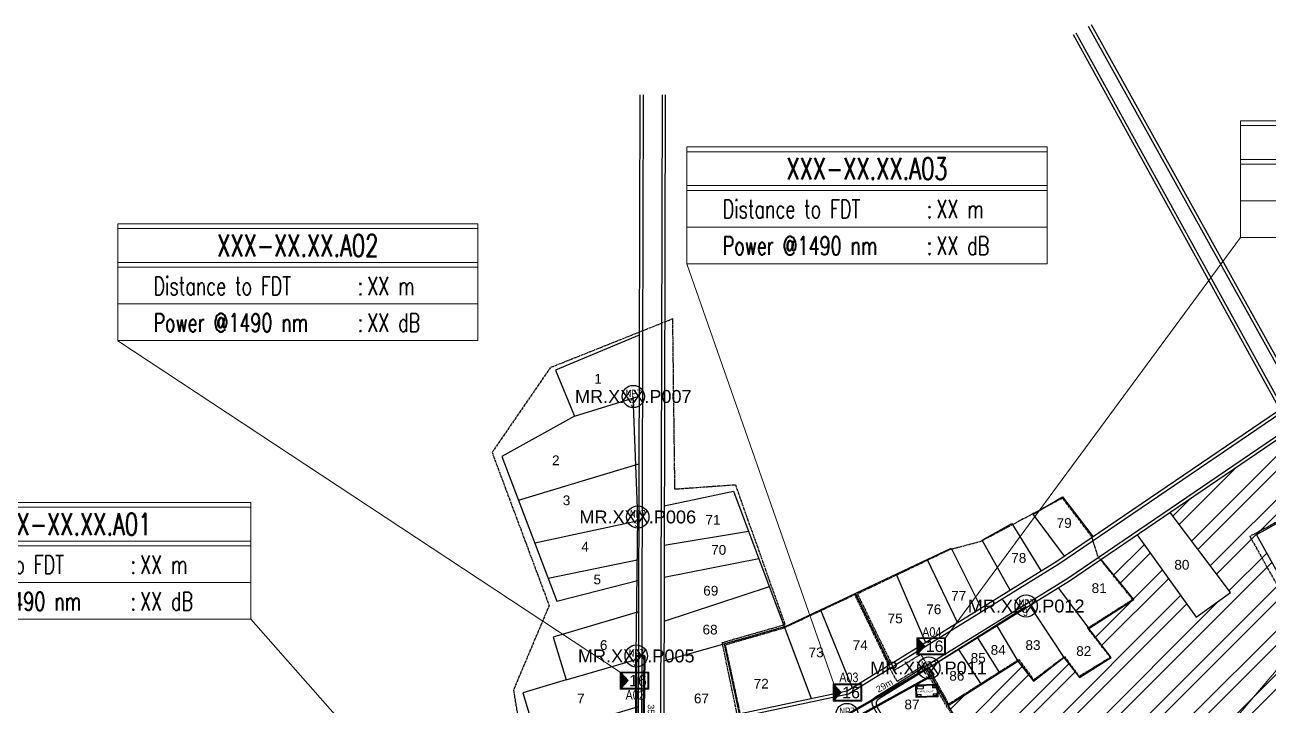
# Model space of a CAD drawing. Header units: metres. Extents: x 3071 to 12757, y 289 to 1488.
# Drawn here: x 3292.4 to 3676.6, y 909.6 to 1120.1 of the extents above; entities that cross this region are included whole.
import ezdxf
from ezdxf.enums import TextEntityAlignment as Align

# ---------------------------------------------------------------- set-up
doc = ezdxf.new("R2010")
doc.units = ezdxf.units.M
doc.linetypes.add('PHANTOM2', pattern=[1.25, 0.625, -0.125, 0.125, -0.125, 0.125, -0.125])
for name, color, linetype in [('Base Map', 251, 'Continuous'), ('Home Number', 6, 'Continuous'), ('LABEL CABLE', 200, 'Continuous'), ('NEW POLE 7M 2.5INCH', 200, 'Continuous'), ('NEW POLE 7m(3 inches)', 4, 'Continuous')]:
    doc.layers.add(name, color=color, linetype=linetype)
for name, color, linetype, lineweight in [('FAT', 30, 'Continuous', 18), ('FAT AREA', 134, 'PHANTOM2', 25), ('FAT_Info', 5, 'Continuous', 9), ('FO 36 CORE', 6, 'Continuous', 50), ('SLING WIRE', 4, 'Continuous', 30), ('SPAN KU', 161, 'Continuous', 5)]:
    doc.layers.add(name, color=color, linetype=linetype, lineweight=lineweight)
doc.styles.add('Mark', font='arial.ttf', dxfattribs={"width": 0.8, "height": 2.5})
doc.styles.add('PDF Arial', font='arial.ttf')
doc.styles.add('ROMANS', font='romans.shx', dxfattribs={"width": 1.2})
doc.styles.get("Standard").update_dxf_attribs({"font": 'arial.ttf'})
doc.styles.add('Title Block 3', font='dgn003.shx')
doc.styles.add('Title Block v21 - Default$0$Standard', font='arial.ttf')
doc.styles.add('Title Block v21 - Default$0$Styledgn001', font='dgn001.shx')
doc.dimstyles.new('emr standard', dxfattribs={"dimtxt": 2, "dimasz": 0, "dimexe": 1.25, "dimexo": 0.0625, "dimtad": 1, "dimdec": 0, "dimtxsty": 'PDF Arial', "dimblk": 'ARCHTICK', "dimcen": 0, "dimse1": 1, "dimse2": 1, "dimsd1": 1, "dimsd2": 1, "dimclrt": 256, "dimadec": 0, "dimazin": 0, "dimtfac": 1, "dimtdec": 0, "dimtmove": 2, "dimatfit": 3, "dimfxl": 1, "dimfxlon": 1, "dimtzin": 0, "dimarcsym": 0})

# ---------------------------------------------------------------- blocks, each defined once
blk = doc.blocks.new('FAT Info')
at = {"layer": 'FAT_Info'}
for p, q in [((0, 12.93), (0, -0.2)), ((40.44, 12.93), (40.44, -0.2)), ((0, 8.58), (40.44, 8.58)), ((0, 8.04), (40.44, 8.04)), ((0, 3.92), (40.44, 3.92)), ((0, -0.2), (40.44, -0.2))]:
    blk.add_line(p, q, dxfattribs=at)
for points in [[(0, 12.93), (40.44, 12.93)], [(0, 12.39), (40.44, 12.39)]]:
    blk.add_lwpolyline(points, dxfattribs=at)
at = {"layer": 'FAT_Info', "style": 'ROMANS', "width": 0.7}
for s, height, p in [(':', 2.06, (26.93, 4.91)), ('Power @1490 nm', 2.0607, (4.01, 0.79)), (':', 2.06, (26.93, 0.79))]:
    blk.add_text(s, height=height, dxfattribs=at).set_placement(p)
blk.add_attdef('FAT_SEQUENCE', text='', height=2.47, dxfattribs=at).set_placement((20.22, 10.48), align=Align.MIDDLE_CENTER)
blk.add_attdef('DISTANCE_TO', (4.01, 4.91), '', height=2.06, dxfattribs=at)
for tag, p in [('DISTANCE_TO_OLT', (28.02, 5.94)), ('LOSS_@1490NM', (28.02, 1.82))]:
    blk.add_attdef(tag, text='', height=2.06, dxfattribs=at).set_placement(p, align=Align.MIDDLE_LEFT)
blk = doc.blocks.new('*U30')
at = {"color": 0, "linetype": 'ByBlock', "lineweight": -2}
blk.add_circle((0, 0), 2.24, dxfattribs=at)
at = {"color": 0, "linetype": 'ByBlock', "lineweight": -2, "style": 'Title Block 3', "width": 0.799091}
for s, p in [('NP7', (0, 0.62)), ("3'", (0, -1.27))]:
    blk.add_text(s, height=1.488, dxfattribs=at).set_placement(p, align=Align.MIDDLE_CENTER)
blk = doc.blocks.new('FAT')
h = blk.add_hatch(color=2)
h.dxf.hatch_style = 1
h.paths.add_polyline_path([(-4.25, 2), (-4.25, -2), (-2.4, 0)])
for points in [[(-4.5, 2.25), (3, 2.25), (3, -2.25), (-4.5, -2.25)], [(-4.25, 2), (2.75, 2), (2.75, -2), (-4.25, -2)]]:
    blk.add_lwpolyline(points, close=True)
at = {"color": 2}
blk.add_lwpolyline([(-4.25, 2), (-4.25, -2), (-2.4, 0)], close=True, dxfattribs=at)
at = {"color": 7}
blk.add_attdef('FAT', text='', height=3, dxfattribs=at).set_placement((0.18, 0), align=Align.MIDDLE_CENTER)
blk = doc.blocks.new('*D101')
at = {"layer": 'Defpoints', "color": 0, "transparency": 16777216}
for p in [(3481.21, 925.06), (3484.08, 925.07), (3481.32, 889.77)]:
    blk.add_point(p, dxfattribs=at)
at = {"layer": 'SPAN KU', "transparency": 16777216, "insert": (3485.78, 907.43), "char_height": 2, "attachment_point": 5, "rotation": 270.1755, "style": 'PDF Arial'}
blk.add_mtext('35m', dxfattribs=at)
blk = doc.blocks.new('_ArchTick')
at = {"color": 0, "linetype": 'ByBlock', "const_width": 0.15}
blk.add_lwpolyline([(-0.5, -0.5), (0.5, 0.5)], dxfattribs=at)
blk = doc.blocks.new('*D105')
at = {"layer": 'Defpoints', "color": 0, "transparency": 16777216}
for p in [(3571.27, 921.67), (3571.45, 921.34), (3546.27, 906.91)]:
    blk.add_point(p, dxfattribs=at)
at = {"layer": 'SPAN KU', "transparency": 16777216, "insert": (3557.85, 915.88), "char_height": 2, "attachment_point": 5, "rotation": 29.8125, "style": 'PDF Arial'}
blk.add_mtext('29m', dxfattribs=at)
blk = doc.blocks.new('LABLE CABLE')
at = {"layer": 'LABEL CABLE', "ltscale": 0.15}
for p, q in [((181.48, -74.63), (181.48, -70.78)), ((181.48, -70.78), (188.24, -70.78)), ((181.68, -74.43), (181.68, -70.98)), ((181.68, -70.98), (188.04, -70.98)), ((181.86, -71.14), (181.86, -71.99)), ((181.86, -71.14), (183.79, -71.14)), ((181.86, -71.99), (183.79, -71.99)), ((183.79, -71.14), (183.79, -71.99)), ((186.64, -71.08), (186.64, -71.78)), ((186.64, -71.08), (187.94, -71.08)), ((186.64, -71.78), (187.94, -71.78)), ((186.74, -71.18), (186.74, -71.68)), ((186.74, -71.18), (187.84, -71.18)), ((186.74, -71.68), (187.84, -71.68)), ((187.84, -71.18), (187.84, -71.68)), ((187.94, -71.08), (187.94, -71.78)), ((188.04, -70.98), (188.04, -74.43)), ((188.24, -70.78), (188.24, -74.63)), ((188.24, -74.63), (181.48, -74.63)), ((188.04, -74.43), (181.68, -74.43)), ((181.86, -73.73), (181.86, -74.23)), ((181.86, -73.73), (182.96, -73.73)), ((181.86, -74.23), (182.96, -74.23)), ((182.96, -73.73), (182.96, -74.23)), ((186.74, -73.73), (186.74, -74.23)), ((186.74, -73.73), (187.84, -73.73)), ((186.74, -74.23), (187.84, -74.23)), ((187.84, -73.73), (187.84, -74.23))]:
    blk.add_line(p, q, dxfattribs=at)
at = {"layer": 'LABEL CABLE', "attachment_point": 7, "line_spacing_factor": 0.6, "style": 'Title Block v21 - Default$0$Styledgn001'}
for s, insert, char_height in [('\\pxsm1.5;{\\W1.06772;LABEL CABLE}', (182.21, -73.16), 0.5), ('\\pxsm1.5;{\\W1.06772;MYREPUBLIC}', (186.81, -71.51), 0.1)]:
    blk.add_mtext(s, dxfattribs=dict(at, insert=insert, char_height=char_height))

msp = doc.modelspace()

# ---------------------------------------------------------------- hatches: boundary and pattern name
at = {"layer": 'Base Map'}
h = msp.add_hatch(dxfattribs=at)
h.set_pattern_fill('ANSI32', color=256)
h.set_pattern_definition([(45, (3541.867, 755.477), (-6.7352, 6.7352), []), (45, (3546.357, 755.477), (-6.7352, 6.7352), [])])
h.paths.add_polyline_path([(3619.17, 711.34), (3629.95, 717.17), (3620.06, 736.23), (3613.13, 750.35), (3605.11, 746.02), (3618.6, 723.1), (3598.6, 713.02), (3590.58, 726.64), (3576.01, 718.57), (3568.44, 731.44), (3562.6, 728), (3573.57, 707.03), (3550.24, 694.83), (3542.97, 691.02), (3539.75, 697.19), (3521.61, 690.63), (3526.31, 682.64), (3514.91, 678.03), (3512.77, 682.81), (3497.36, 678.33), (3500.2, 668.55), (3505.68, 638.64), (3506.53, 635.49), (3518.71, 638.87), (3554.51, 655.11), (3553.16, 658.1), (3564.09, 663.06), (3591.72, 679.49), (3625.5, 697.18)])
h.paths.add_polyline_path([(3767.95, 800.2), (3760.97, 813.44), (3779.31, 823.1), (3773.86, 833.54), (3753.84, 821.05), (3730.43, 856.3), (3662.38, 817.83), (3649.56, 842), (3656.41, 846.52), (3653.81, 851.28), (3654.44, 851.57), (3643.36, 874.75), (3677.19, 890.93), (3689.4, 867.67), (3700.71, 872.88), (3688.62, 894.39), (3697.62, 899.19), (3710.97, 878.24), (3717.44, 882.06), (3712.47, 890.49), (3707.83, 899.01), (3731.63, 912.13), (3724.21, 924.82), (3701.21, 911.37), (3672.71, 962.54), (3694.94, 974.92), (3683.87, 993.86, 0.434563), (3682.44, 994.18), (3646.02, 969.38), (3664.66, 944.62), (3654.08, 937.02), (3635.83, 962.44), (3624.77, 954.91), (3634.88, 942.54), (3620.91, 933.5), (3627.89, 924.57), (3618.03, 918.37), (3613.26, 924.55), (3603.85, 917.28), (3599.05, 923.49), (3577.54, 909.72), (3603.07, 865.95), (3613.53, 872.05), (3622.07, 857.4), (3611.62, 851.31), (3634.97, 811.29), (3643.01, 815.98), (3649.1, 805.54), (3672.93, 744.88), (3652.54, 733.86), (3660.2, 719.68), (3690.58, 735.24), (3703.61, 714.9), (3713.1, 720.98), (3692.94, 754.34), (3702.03, 759.83), (3698.76, 765.24), (3727.75, 780.39), (3750.47, 744.91), (3776.39, 761.52), (3766.15, 781.79), (3774.99, 786.87)])
h.paths.add_polyline_path([(3539.62, 872.17), (3537.16, 877.93), (3517.39, 870.28), (3520, 863.53), (3527.81, 843.33), (3530.59, 844.4), (3534.85, 833.39), (3522.7, 826.86), (3528.29, 816.47), (3536.73, 821.01), (3540.58, 813.84), (3563.4, 826.06)])
h.paths.add_polyline_path([(3587, 798.33), (3574.6, 789.34), (3580.05, 780.01), (3571.23, 774.85), (3573.67, 770.69), (3563.11, 766.43), (3557.44, 773.45), (3528.38, 754.92), (3523.17, 753.09), (3528.54, 739.27), (3578.11, 770.87), (3595.3, 782.42)])
h.paths.add_polyline_path([(3472.89, 656.87), (3452.04, 656.69), (3450.36, 698.71), (3388.96, 657.24), (3392, 652.74), (3375.64, 641.69), (3367.86, 652.44), (3344.9, 635.81, 0.340639), (3344.21, 633.47), (3344.98, 631.48), (3354.82, 636.13), (3359.17, 626.93), (3348.36, 622.75), (3350.81, 616.41), (3368.62, 624.96), (3391.69, 574.96), (3403.78, 578.47), (3402.56, 582.68), (3420.91, 591.34), (3424.17, 580.81), (3431.13, 584.16), (3438.13, 565.41), (3444.32, 567.72), (3437.47, 586.08), (3440.9, 587.05), (3438.86, 598.99), (3436.13, 614.99), (3441.99, 615.99), (3440.63, 627.19), (3470.32, 632.85)])

# ---------------------------------------------------------------- linework, layer by layer
for points in [[(3685.33, 1003.65), (3620.88, 1119.6)], [(3685.65, 1005.08), (3621.76, 1120.09)], [(3482.16, 1024.19), (3456.23, 1013.39), (3462.18, 999.12), (3439.7, 986.68), (3456.7, 942.03), (3481.97, 948.51)], [(3462.18, 999.12), (3482.11, 1005.35)], [(3444.84, 973.18), (3482.06, 984.47)], [(3489.86, 971.44), (3511.23, 975.95), (3535.25, 911.92)], [(3613.46, 955.92), (3603.79, 968.83), (3612.87, 974.25), (3622.25, 961.9)], [(3694.94, 974.92), (3672.71, 962.54), (3701.21, 911.37), (3724.21, 924.82)], [(3635.83, 962.44), (3654.08, 937.02), (3664.66, 944.62), (3646.02, 969.38)], [(3449.86, 959.99), (3482.01, 966.88)], [(3596.64, 945.37), (3588, 960.84), (3597.17, 965.96), (3606.23, 951.31)], [(3515.87, 963.57), (3489.83, 959.23)], [(3526.96, 934.02), (3578.47, 958.35), (3587.74, 939.87)], [(3454, 949.14), (3481.98, 954.84)], [(3519.06, 955.07), (3489.81, 949.34)], [(3571.04, 954.84), (3580.39, 935.33)], [(3577.54, 909.72), (3599.05, 923.49), (3603.85, 917.28), (3613.26, 924.55), (3618.03, 918.37), (3627.89, 924.57), (3620.91, 933.5), (3634.88, 942.54), (3624.77, 954.91)], [(3561.44, 950.3), (3570.5, 929.21)], [(3522.3, 946.43), (3489.77, 935.68)], [(3611.53, 946.11), (3620.91, 933.5)], [(3548.95, 944.41), (3559.49, 922.41)], [(3481.94, 938.74), (3455.61, 930.84), (3459.55, 917.68), (3446.19, 913.68), (3450.3, 899.98), (3481.87, 909.47)], [(3538.14, 939.3), (3547.83, 915.2)], [(3602.64, 940.62), (3613.26, 924.55)], [(3526.96, 934.02), (3489.74, 923.43)], [(3592.52, 934.37), (3599.05, 923.49)], [(3586.53, 930.66), (3593.42, 919.89)], [(3508.35, 928.73), (3512.96, 907.15)], [(3580.74, 927.09), (3587.7, 916.22)], [(3459.55, 917.68), (3481.9, 924.18)], [(3570.94, 921.02), (3603.07, 865.95), (3585.67, 855.79)]]:
    msp.add_lwpolyline(points, dxfattribs=at)
for points in [[(3489.19, 1098.43), (3488.69, 903.42, 0.478086), (3491.11, 901.46), (3546.73, 913.35), (3611.65, 953.48), (3680.53, 1000.38, 0.386834), (3680.85, 1001.69), (3617.06, 1117.5)], [(3490.19, 1098.43), (3489.69, 904.66, 0.478086), (3492.11, 902.7), (3546.36, 914.29), (3611.11, 954.32), (3679.22, 1000.7, 0.386834), (3679.53, 1002.01), (3616.19, 1117.02)], [(3483.34, 1098.45), (3482.74, 858.69), (3480.41, 765.63), (3479.75, 753.38, -0.235841), (3478.87, 751.83), (3429.81, 718.96, -0.410928), (3427.05, 719.49), (3405.45, 750.94), (3392.89, 768.58), (3368.15, 800.27), (3332.71, 846.95), (3285.12, 910.17)], [(3482.34, 1098.45), (3481.74, 858.7), (3479.41, 765.67), (3478.78, 753.94, -0.235841), (3477.9, 752.38), (3430.07, 720.34, -0.410928), (3427.31, 720.87), (3406.27, 751.52), (3393.69, 769.17), (3368.94, 800.88), (3333.51, 847.55), (3285.92, 910.77)]]:
    msp.add_lwpolyline(points, format="xyb", dxfattribs=at)
for points in [[(3744.75, 890.88), (3766.26, 850.26), (3803.14, 779.63, -0.388509), (3802.44, 777.02), (3685.72, 702.25), (3674.13, 696, -0.413977), (3671.42, 696.81), (3611.39, 807.92), (3554.29, 909.65, -0.401912), (3554.98, 912.33), (3614.48, 949.12), (3682.77, 995.61, -0.434563), (3684.19, 995.29), (3740.33, 899.23), (3741.84, 896.38, -0.400992), (3741.46, 895.05), (3706.47, 874.43), (3655.2, 850.82), (3657.1, 847.34), (3709.74, 871.38), (3743.35, 891.27, -0.42819)], [(3744.35, 889.49), (3765.37, 849.8), (3801.83, 779.97, -0.388509), (3801.13, 777.36), (3685.21, 703.11), (3674.54, 697.36, -0.413977), (3671.83, 698.17), (3612.27, 808.4), (3555.63, 909.31, -0.401912), (3556.32, 911.99), (3615.03, 948.28), (3682.44, 994.18, -0.434563), (3683.87, 993.86), (3739.45, 898.74), (3740.51, 896.75, -0.400992), (3740.13, 895.42), (3706.01, 875.32), (3653.81, 851.28), (3656.66, 846.04), (3710.21, 870.49), (3742.96, 889.88, -0.42819)]]:
    msp.add_lwpolyline(points, format="xyb", close=True, dxfattribs=at)
at = {"layer": 'FAT AREA'}
for points in [[(3452.7, 856.83), (3483.13, 864.16), (3483.29, 872.74), (3489.87, 872.98), (3513.51, 880.03), (3504.76, 903.6), (3512.67, 905.53), (3507.78, 929.2), (3527.2, 934.79), (3511.91, 977.88), (3493.15, 976.56), (3492.49, 1029.24), (3454.64, 1014.11), (3436.7, 987.96), (3454.32, 940.65), (3443.29, 914.5)], [(3670.65, 961.99), (3716.96, 879.63), (3723.57, 883.23), (3738.4, 860.54), (3731.08, 856.15), (3739.68, 843.15), (3794.7, 874.45), (3775.44, 915.24), (3741.04, 954.21), (3733.73, 965.66), (3715.22, 957), (3702.77, 979.1)], [(3549.49, 944.24), (3560.94, 920.69), (3569.1, 925.58), (3577.65, 910.2), (3599.32, 923.95), (3603.92, 917.69), (3613.43, 924.89), (3617.91, 918.75), (3627.63, 924.68), (3620.55, 933.63), (3634.49, 942.53), (3623.75, 955.86), (3621.83, 962.03), (3612.83, 973.85), (3587.45, 960.36), (3577.84, 957.84)], [(3557.94, 837.18), (3581.21, 850.58), (3584.29, 855.3), (3602.74, 866.02), (3569.78, 921.99), (3561.79, 917.19), (3559.76, 920.83), (3559.05, 922.52), (3548.73, 943.98), (3526.68, 933.61), (3508.69, 928.41), (3514.49, 901.48), (3507.22, 900.1), (3517.58, 870.87), (3537.17, 878.48), (3540.05, 872)]]:
    msp.add_lwpolyline(points, close=True, dxfattribs=at)
at = {"layer": 'FAT_Info'}
for points in [[(3576.67, 930.7), (3667.74, 1054.35)], [(3542.33, 916.12), (3496.87, 1046.27)], [(3476.24, 920.1), (3321.13, 1022.49)], [(3596.38, 823.64), (3750.8, 1005.19)], [(3474.68, 808.68), (3362.22, 936.38)]]:
    msp.add_lwpolyline(points, dxfattribs=at)
at = {"layer": 'FO 36 CORE'}
for points in [[(3481.32, 889.77), (3481.21, 925.06), (3483.75, 925.06), (3483.33, 889.62)], [(3546.27, 906.91), (3571.45, 921.34), (3573.07, 919.32), (3547.07, 904.93)]]:
    msp.add_lwpolyline(points, dxfattribs=at)
at = {"layer": 'SLING WIRE'}
for points in [[(3481.21, 925.06), (3481.68, 968.02), (3480.3, 1005.25)], [(3571.45, 921.34), (3601.61, 940.48)]]:
    msp.add_lwpolyline(points, dxfattribs=at)

# ---------------------------------------------------------------- block references
at = {"layer": 'FAT'}
ref = msp.add_blockref('FAT', (3573.14, 928.05), dxfattribs=dict(at, xscale=1.178462982756303, yscale=1.178462982756303, zscale=1.178462982756303))
ref.add_attrib('FAT', '16', dxfattribs={"layer": '0', "color": 7, "height": 3.535, "style": 'Title Block v21 - Default$0$Standard'}).set_placement((3573.34, 928.05), align=Align.MIDDLE_CENTER)
ref = msp.add_blockref('FAT', (3481.54, 917.45), dxfattribs=dict(at, xscale=1.178462982756303, yscale=1.178462982756303, zscale=1.178462982756303))
ref.add_attrib('FAT', '16', dxfattribs={"layer": '0', "color": 7, "height": 3.535, "style": 'Title Block v21 - Default$0$Standard'}).set_placement((3481.75, 917.45), align=Align.MIDDLE_CENTER)
ref = msp.add_blockref('FAT', (3547.33, 913.76), dxfattribs=dict(at, xscale=1.178462982756303, yscale=1.178462982756303, zscale=1.178462982756303))
ref.add_attrib('FAT', '16', dxfattribs={"layer": '0', "color": 7, "height": 3.535, "style": 'Title Block v21 - Default$0$Standard'}).set_placement((3547.54, 913.76), align=Align.MIDDLE_CENTER)
at = {"layer": 'FAT_Info', "lineweight": 0, "transparency": 33554687, "xscale": 2.749715971976171, "yscale": 2.749715971976171, "zscale": 2.749715971976171}
for p, values in [((3667.74, 1054.91), {'FAT_SEQUENCE': 'XXX-XX.XX.A04', 'DISTANCE_TO_OLT': 'XX m', 'LOSS_@1490NM': 'XX dB', 'DISTANCE_TO': 'Distance to FDT'}), ((3496.87, 1046.83), {'FAT_SEQUENCE': 'XXX-XX.XX.A03', 'DISTANCE_TO_OLT': 'XX m', 'LOSS_@1490NM': 'XX dB', 'DISTANCE_TO': 'Distance to FDT'}), ((3321.13, 1023.06), {'FAT_SEQUENCE': 'XXX-XX.XX.A02', 'DISTANCE_TO_OLT': 'XX m', 'LOSS_@1490NM': 'XX dB', 'DISTANCE_TO': 'Distance to FDT'}), ((3251.02, 936.94), {'FAT_SEQUENCE': 'XXX-XX.XX.A01', 'DISTANCE_TO_OLT': 'XX m', 'LOSS_@1490NM': 'XX dB', 'DISTANCE_TO': 'Distance to FDT'})]:
    msp.add_blockref('FAT Info', p, dxfattribs=at).add_auto_attribs(values)
at = {"layer": 'LABEL CABLE', "rotation": 1.593821964971777}
msp.add_blockref('LABLE CABLE', (3384.13, 981.82), dxfattribs=at)
at = {"layer": 'NEW POLE 7M 2.5INCH', "xscale": 1.534809281386526, "yscale": 1.534809281386526, "zscale": 1.534809281386526}
for p in [(3480.3, 1005.25), (3601.61, 940.48)]:
    msp.add_blockref('*U30', p, dxfattribs=at)
at = {"layer": 'NEW POLE 7m(3 inches)', "xscale": 1.534809281386526, "yscale": 1.534809281386526, "zscale": 1.534809281386526}
for p in [(3481.68, 968.02), (3481.21, 925.06), (3571.56, 921.34), (3546.3, 906.98)]:
    msp.add_blockref('*U30', p, dxfattribs=at)

# ---------------------------------------------------------------- texts
at = {"layer": 'FAT', "style": 'Mark', "width": 0.8}
for s, p in [('A04', (3572.46, 932.46)), ('A03', (3546.85, 918.44)), ('A02', (3480.86, 913.01))]:
    msp.add_text(s, height=2.963, dxfattribs=at).set_placement(p, align=Align.MIDDLE_CENTER)
at = {"layer": 'Home Number'}
for s, p in [('1', (3469.41, 1010.73)), ('2', (3456.38, 985.51)), ('3', (3459.69, 973.16)), ('71', (3504.9, 967.14)), ('79', (3613.34, 966.14)), ('4', (3465.42, 958.84)), ('70', (3506.67, 957.84)), ('78', (3599.32, 955.35)), ('80', (3649.68, 953.24)), ('5', (3469.17, 948.7)), ('69', (3504.23, 945.22)), ('77', (3580.79, 943.67)), ('81', (3624.14, 946.02)), ('75', (3561.16, 936.67)), ('76', (3573.08, 939.47)), ('68', (3504.01, 933.2)), ('6', (3471.16, 928.42)), ('74', (3550.36, 928.4)), ('83', (3603.71, 928.42)), ('73', (3536.76, 926.16)), ('85', (3586.8, 924.46)), ('84', (3592.97, 926.92)), ('82', (3619.39, 926.57)), ('86', (3580.2, 918.92)), ('72', (3519.79, 916.49)), ('7', (3464.1, 911.89)), ('67', (3501.35, 911.94)), ('87', (3566.35, 910.07))]:
    msp.add_text(s, height=3, dxfattribs=at).set_placement(p, align=Align.MIDDLE_CENTER)
at = {"layer": 'NEW POLE 7M 2.5INCH', "style": 'PDF Arial'}
for s, p in [('MR.XXX.P007', (3480.3, 1005.25)), ('MR.XXX.P006', (3481.68, 968.02)), ('MR.XXX.P012', (3601.61, 940.48))]:
    msp.add_text(s, height=4, dxfattribs=at).set_placement(p, align=Align.MIDDLE_CENTER)
at = {"layer": 'NEW POLE 7m(3 inches)', "style": 'PDF Arial'}
for s, p in [('MR.XXX.P005', (3481.21, 925.06)), ('MR.XXX.P011', (3571.45, 921.34))]:
    msp.add_text(s, height=4, dxfattribs=at).set_placement(p, align=Align.MIDDLE_CENTER)

# ---------------------------------------------------------------- dimensions: what is measured, and where the dimension line sits
at = {"layer": 'SPAN KU'}
for p1, p2, distance, picture, middle in [((3481.32, 889.77), (3481.21, 925.06), -2.87, '*D101', (3485.78, 907.43)), ((3546.27, 906.91), (3571.45, 921.34), 0.38, '*D105', (3557.85, 915.88))]:
    dim = msp.add_aligned_dim(p1=p1, p2=p2, distance=distance, dimstyle='emr standard', override={"dimpost": 'm'}, dxfattribs=at)
    dim.commit()
    dim.dimension.update_dxf_attribs({"geometry": picture, "text_midpoint": middle})

doc.saveas('drawing.dxf')
